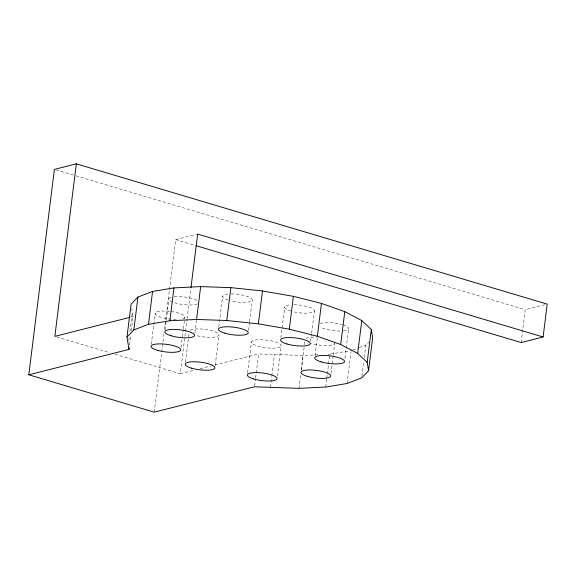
<?xml version="1.0" encoding="UTF-8"?>
<svg xmlns="http://www.w3.org/2000/svg" width="576" height="576" viewBox="0 0 576 576"><rect width="100%" height="100%" fill="white"/><g stroke="black" fill="none" stroke-linecap="round" stroke-linejoin="round"><path stroke-width="0.43" stroke-dasharray="2.88 2.16" d="M128.83 340.567L129.276 337.018M129.938 331.69L132.372 312.149M129.55 344.959L130.766 335.189M131.321 330.746L133.092 316.534L131.796 308.635M151.294 344.268L155.167 313.186M154.202 412.157L161.626 352.57M161.741 351.684L164.066 333.007M164.506 329.45L175.694 239.63L196.805 234.281M165.089 329.782L166.198 320.897M166.306 320.011L168.962 298.692M181.044 347.508L182.261 337.738M182.376 336.845L183.262 329.746M183.37 328.853L184.81 317.311M114.977 354.283L180.252 373.73L187.013 319.464M187.121 318.578L190.894 288.331M185.465 362.153L189.115 332.849M194.846 333.014L196.394 320.58M218.772 327.168L222.638 296.086M215.215 365.393L218.974 335.196M248.522 330.401L249.516 322.409M249.631 321.523L252.281 300.204M247.579 372.953L251.453 341.87M254.621 385.906L255.506 378.799M255.614 377.914L258.602 353.938L303.07 355.478L318.204 354.744M270.382 387.346L271.714 376.69M271.822 375.804L274.478 354.485M280.886 337.968L284.76 306.886M277.33 376.193L281.095 345.996A14.983 3.83 7.1 0 0 259.992 339.703A14.983 3.83 7.1 0 0 257.731 346.097A14.983 3.83 7.1 0 0 281.095 345.996M298.98 388.339L300.744 374.126M301.298 369.691L303.07 355.478M301.255 370.346L304.358 345.478M304.466 344.592L304.906 341.035M310.637 341.201L311.522 334.094M311.638 333.209L314.402 311.004M315.058 355.853L317.268 338.09M325.678 387.043L326.678 379.044M326.786 378.158L327.233 374.609M327.341 373.716L329.774 354.182L351.166 350.618M331.013 373.579L333.223 355.817M333.331 354.931L334.771 343.382A14.983 3.83 7.1 0 1 311.414 343.483M344.916 358.2L348.566 328.889M347.076 383.486L351.058 351.511M361.922 376.135L363.802 361.037M364.248 357.48L365.796 345.046L368.654 342.043M521.15 342.547L525.247 309.686L545.508 304.553M352.793 349.999L358.481 347.832M359.294 347.522L365.796 345.046M130.478 317.196L133.092 316.534M180.252 373.73L195.055 369.986M200.275 368.669L211.594 365.81M215.078 364.932L258.602 353.938M327.996 354.269L329.774 354.182M56.11 169.927L75.082 175.579M75.938 175.831L525.247 309.686M175.694 239.63L195.509 245.534M56.563 336.881L109.822 352.742M305.971 338.378A14.983 3.83 7.1 0 1 316.613 337.176M190.174 330.185A14.983 3.83 7.1 0 1 210.449 330.372A14.983 3.83 7.1 0 1 217.037 336.557A14.983 3.83 7.1 0 1 195.617 335.297M171.288 311.558A14.983 3.83 7.1 0 1 182.174 318.874M176.27 319.471A14.983 3.83 7.1 0 1 155.491 314.424A14.983 3.83 7.1 0 1 169.733 311.364M197.266 303.955A14.983 3.83 7.1 0 1 173.729 302.429M172.382 301.903A14.983 3.83 7.1 0 1 171.598 297.122M174.226 296.69A14.983 3.83 7.1 0 1 197.273 300.694M231.178 293.918A14.983 3.83 7.1 0 1 252.338 299.959A14.983 3.83 7.1 0 1 230.587 300.766M228.146 300.067A14.983 3.83 7.1 0 1 227.902 294.077M294.005 304.718A14.983 3.83 7.1 0 1 314.438 310.86A14.983 3.83 7.1 0 1 292.702 311.566M291.038 311.105A14.983 3.83 7.1 0 1 290.023 304.877M343.058 324.907A14.983 3.83 7.1 0 1 343.303 330.898M340.027 331.056A14.983 3.83 7.1 0 1 320.263 326.887M320.263 323.633A14.983 3.83 7.1 0 1 342.288 324.662"/><path stroke-width="0.86" d="M28.8 374.796L128.995 349.394L126.979 337.097L131.076 304.236L137.938 297.029L152.568 291.456L173.959 287.899L200.664 286.596L230.861 287.647L262.483 290.966L293.386 296.345L321.458 303.401L344.786 311.659L361.786 320.551L371.29 329.486L372.658 337.838L368.568 370.699L361.706 377.906L347.076 383.486L325.678 387.043L298.98 388.339L254.513 386.798L154.202 412.157L28.8 374.796L54.382 169.409L76.334 163.843L547.2 304.121L543.11 336.982L521.15 342.547L196.373 245.794M76.334 163.843L54.85 336.37L129.614 317.419M128.995 349.394L129.218 347.623M126.979 337.097L133.848 329.89L137.938 297.029M133.848 329.89L148.471 324.317L152.568 291.456M148.471 324.317L169.87 320.76L173.959 287.899M191.002 287.438L197.647 234.065L543.11 336.982M169.87 320.76L196.574 319.457L200.664 286.596M196.574 319.457L226.764 320.508L230.861 287.647M368.568 370.699L367.2 362.347L357.689 353.412L340.697 344.52L317.362 336.262L289.289 329.206L258.386 323.834L262.483 290.966M289.289 329.206L293.386 296.345M317.362 336.262L321.458 303.401M340.697 344.52L344.786 311.659M357.689 353.412L361.786 320.551M367.2 362.347L371.29 329.486M226.764 320.508L258.386 323.834M224.834 333.173A14.983 3.83 7.1 0 0 248.191 333.065A14.983 3.83 7.1 0 0 227.088 326.779A14.983 3.83 7.1 0 0 224.834 333.173M253.642 378.958A14.983 3.83 7.1 0 0 276.998 378.857A14.983 3.83 7.1 0 0 255.895 372.571A14.983 3.83 7.1 0 0 253.642 378.958M157.356 350.273A14.983 3.83 7.1 0 0 180.713 350.172A14.983 3.83 7.1 0 0 159.61 343.886A14.983 3.83 7.1 0 0 157.356 350.273M321.113 361.858A14.983 3.83 7.1 0 0 344.477 361.75A14.983 3.83 7.1 0 0 323.374 355.464A14.983 3.83 7.1 0 0 321.113 361.858M307.318 376.344A14.983 3.83 7.1 0 0 330.682 376.243A14.983 3.83 7.1 0 0 309.578 369.958A14.983 3.83 7.1 0 0 307.318 376.344M171.151 335.779A14.983 3.83 7.1 0 0 194.508 335.678A14.983 3.83 7.1 0 0 173.405 329.393A14.983 3.83 7.1 0 0 171.151 335.779M191.52 368.158A14.983 3.83 7.1 0 0 214.884 368.057A14.983 3.83 7.1 0 0 193.781 361.771A14.983 3.83 7.1 0 0 191.52 368.158M286.949 343.973A14.983 3.83 7.1 0 0 310.306 343.865A14.983 3.83 7.1 0 0 289.202 337.579A14.983 3.83 7.1 0 0 286.949 343.973"/></g></svg>
